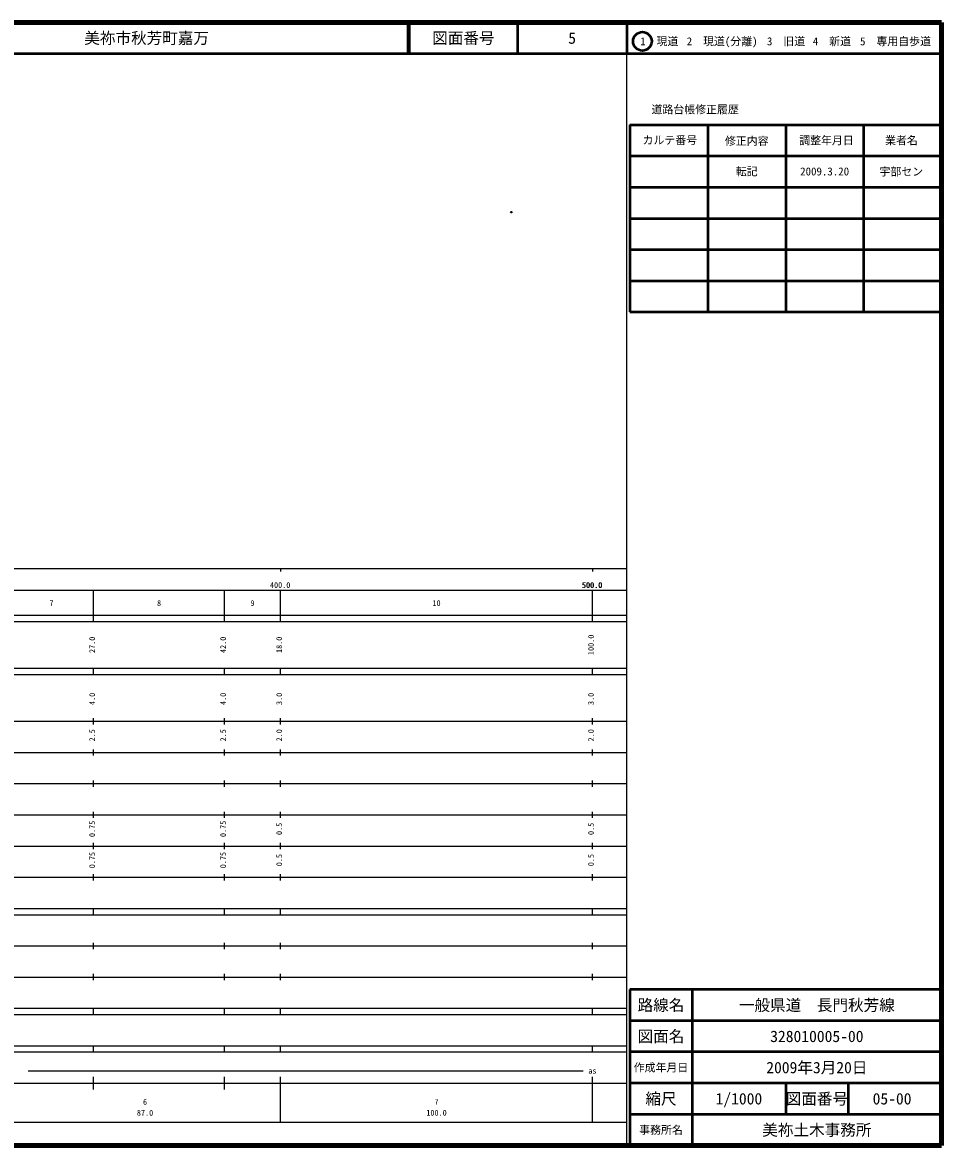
# Model space of a CAD drawing. Units: millimetres on the paper. Extents: x 40 to 680, y 20 to 380.
# Drawn here: x 385.2 to 680, y 20 to 380 of the extents above; entities that cross this region are included whole.
import ezdxf
from ezdxf.enums import TextEntityAlignment as Align

# ---------------------------------------------------------------- set-up
doc = ezdxf.new("R2010")
doc.units = ezdxf.units.MM
doc.header["$PDMODE"] = 32
doc.header["$PDSIZE"] = 0.5
doc.layers.add('M-OTRS', color=6, linetype='Continuous')
doc.layers.add('M-TTL-TXT', color=7, linetype='Continuous')
for name, color, linetype, lineweight in [('M-TTL', 2, 'Continuous', 140), ('M-TTL-BAND', 7, 'Continuous', 25), ('M-TTL-FRAM', 2, 'Continuous', 50), ('M-TTL-LINE', 7, 'Continuous', 50)]:
    doc.layers.add(name, color=color, linetype=linetype, lineweight=lineweight)
doc.styles.add('ＭＳ ゴシック', font='')
doc.styles.get('ＭＳ ゴシック').set_extended_font_data('MS Gothic')

msp = doc.modelspace()

# ---------------------------------------------------------------- linework, layer by layer
at = {"layer": 'M-OTRS'}
msp.add_point((541.967, 319.2), dxfattribs=at)
at = {"layer": 'M-TTL'}
for p, q in [((680, 380), (40, 380)), ((680, 20), (680, 380)), ((40, 20), (680, 20))]:
    msp.add_line(p, q, dxfattribs=at)
at = {"layer": 'M-TTL-BAND'}
for p, q in [((579, 20), (579, 370)), ((40, 205), (579, 205)), ((468, 205), (468, 204)), ((568, 205), (568, 204)), ((68, 198), (579, 198)), ((408, 188), (408, 198)), ((450, 188), (450, 198)), ((468, 188), (468, 198)), ((568, 188), (568, 198)), ((40, 190), (579, 190)), ((40, 188), (579, 188)), ((40, 173), (579, 173)), ((408, 171), (408, 173)), ((450, 171), (450, 173)), ((468, 171), (468, 173)), ((568, 171), (568, 173)), ((40, 171), (579, 171)), ((40, 156), (579, 156)), ((408, 155), (408, 157)), ((450, 155), (450, 157)), ((468, 155), (468, 157)), ((568, 155), (568, 157)), ((46, 146), (579, 146)), ((408, 145), (408, 147)), ((450, 145), (450, 147)), ((468, 145), (468, 147)), ((568, 145), (568, 147)), ((408, 135), (408, 137)), ((450, 135), (450, 137)), ((468, 135), (468, 137)), ((568, 135), (568, 137)), ((52, 136), (579, 136)), ((46, 126), (579, 126)), ((408, 125), (408, 127)), ((450, 125), (450, 127)), ((468, 125), (468, 127)), ((568, 125), (568, 127)), ((52, 116), (579, 116)), ((408, 115), (408, 117)), ((450, 115), (450, 117)), ((468, 115), (468, 117)), ((568, 115), (568, 117)), ((46, 106), (579, 106)), ((408, 105), (408, 107)), ((450, 105), (450, 107)), ((468, 105), (468, 107)), ((568, 105), (568, 107)), ((40, 96), (579, 96)), ((40, 94), (579, 94)), ((408, 94), (408, 96)), ((450, 94), (450, 96)), ((468, 94), (468, 96)), ((568, 94), (568, 96)), ((49, 84), (579, 84)), ((408, 83), (408, 85)), ((450, 83), (450, 85)), ((468, 83), (468, 85)), ((568, 83), (568, 85)), ((40, 74), (579, 74)), ((408, 73), (408, 75)), ((450, 73), (450, 75)), ((468, 73), (468, 75)), ((568, 73), (568, 75)), ((40, 64), (579, 64)), ((40, 62), (579, 62)), ((408, 62), (408, 64)), ((450, 62), (450, 64)), ((468, 62), (468, 64)), ((568, 62), (568, 64)), ((40, 52), (579, 52)), ((408, 50), (408, 52)), ((450, 50), (450, 52)), ((468, 50), (468, 52)), ((568, 50), (568, 52)), ((40, 50), (579, 50)), ((387, 44), (565, 44)), ((40, 40), (579, 40)), ((408, 38), (408, 42)), ((450, 38), (450, 42)), ((468, 27.5), (468, 42)), ((568, 27.5), (568, 42)), ((68, 27.5), (579, 27.5))]:
    msp.add_line(p, q, dxfattribs=at)
at = {"layer": 'M-TTL-FRAM'}
for p, q in [((580, 347.197), (580, 287.197)), ((580, 347.197), (680, 347.197)), ((580, 287.197), (680, 287.197)), ((680, 70), (580, 70)), ((580, 70), (580, 20))]:
    msp.add_line(p, q, dxfattribs=at)
at = {"layer": 'M-TTL-LINE'}
for p, q in [((508.747, 380), (508.747, 370)), ((509.247, 380), (509.247, 370)), ((543.997, 380), (543.997, 370)), ((579, 380), (579, 370)), ((40, 370), (680, 370)), ((605, 347.197), (605, 287.197)), ((630, 347.197), (630, 287.197)), ((655, 347.197), (655, 287.197)), ((580, 337.197), (680, 337.197)), ((580, 327.197), (680, 327.197)), ((580, 317.197), (680, 317.197)), ((580, 307.197), (680, 307.197)), ((580, 297.197), (680, 297.197)), ((600, 70), (600, 20)), ((680, 60), (580, 60)), ((680, 50), (580, 50)), ((680, 40), (580, 40)), ((630, 40), (630, 30)), ((650, 40), (650, 30)), ((680, 30), (580, 30))]:
    msp.add_line(p, q, dxfattribs=at)
msp.add_circle((584.031, 373.958), 3, dxfattribs=at)

# ---------------------------------------------------------------- texts
at = {"layer": 'M-TTL-BAND', "style": 'ＭＳ ゴシック'}
for s, p in [('400.0', (467.844, 198.195)), ('500.0', (567.844, 198.195)), ('500.0', (568, 198.195)), ('7', (394.5, 192.405)), ('8', (429, 192.405)), ('9', (459, 192.405)), ('10', (518, 192.405)), ('as', (568, 42.5)), ('6', (424.5, 32.523)), ('7', (518, 32.523)), ('87.0', (424.5, 29.033)), ('100.0', (518, 29.033))]:
    msp.add_text(s, height=1.833, dxfattribs=at).set_placement(p, align=Align.BOTTOM_CENTER)
for s, p in [('27.0', (409, 180.5)), ('42.0', (451, 180.5)), ('18.0', (469, 180.5)), ('100.0', (569, 180.5)), ('4.0', (409, 163.174)), ('4.0', (451, 163.174)), ('3.0', (469, 163.174)), ('3.0', (569, 163.174)), ('2.5', (409, 151.5)), ('2.5', (451, 151.5)), ('2.0', (469, 151.5)), ('2.0', (569, 151.5)), ('0.75', (409, 121.5)), ('0.75', (451, 121.5)), ('0.5', (469, 121.5)), ('0.5', (569, 121.5)), ('0.75', (409, 111.5)), ('0.75', (451, 111.5)), ('0.5', (469, 111.5)), ('0.5', (569, 111.5))]:
    msp.add_text(s, height=1.833, rotation=90, dxfattribs=at).set_placement(p, align=Align.BOTTOM_CENTER)
at = {"layer": 'M-TTL-TXT', "style": 'ＭＳ ゴシック'}
msp.add_text('美祢市秋芳町嘉万', height=3.666, dxfattribs=at).set_placement((405.024, 375), align=Align.MIDDLE_LEFT)
for s, height, p in [('図面番号', 3.666, (526.622, 375)), ('5', 3.666, (561.497, 375)), ('1\u3000現道', 2.566, (589.448, 373.958)), ('2\u3000現道(分離)', 2.566, (609.619, 373.958)), ('3\u3000旧道', 2.566, (630.121, 373.958)), ('4\u3000新道', 2.566, (644.824, 373.958)), ('5\u3000専用自歩道', 2.566, (665.228, 373.958)), ('道路台帳修正履歴', 2.566, (600.968, 352.113)), ('カルテ番号', 2.566, (592.839, 342.277)), ('修正内容', 2.566, (617.509, 342.023)), ('調整年月日', 2.566, (643.089, 342.197)), ('業者名', 2.566, (667.134, 342.197)), ('転記', 2.566, (617.5, 332.245)), ('2009.3.20', 2.566, (642.5, 332.245)), ('宇部セン', 2.566, (667.077, 332.189)), ('路線名', 3.666, (590, 65)), ('路線名', 3.666, (590, 65)), ('一般県道\u3000長門秋芳線', 3.666, (640, 65)), ('図面名', 3.666, (590, 55)), ('図面名', 3.666, (590, 55)), ('328010005-00', 3.666, (640, 55)), ('2009年3月20日', 3.666, (640, 45)), ('作成年月日', 2.566, (590, 45)), ('作成年月日', 2.566, (590, 45)), ('縮尺', 3.666, (590, 35)), ('縮尺', 3.666, (590, 35)), ('1/1000', 3.666, (615, 35)), ('図面番号', 3.666, (640, 35)), ('図面番号', 3.666, (640, 35)), ('05-00', 3.666, (664.125, 35)), ('事務所名', 2.566, (590, 25)), ('事務所名', 2.566, (590, 25)), ('美祢土木事務所', 3.666, (640, 25))]:
    msp.add_text(s, height=height, dxfattribs=at).set_placement(p, align=Align.MIDDLE_CENTER)

doc.saveas('drawing.dxf')
